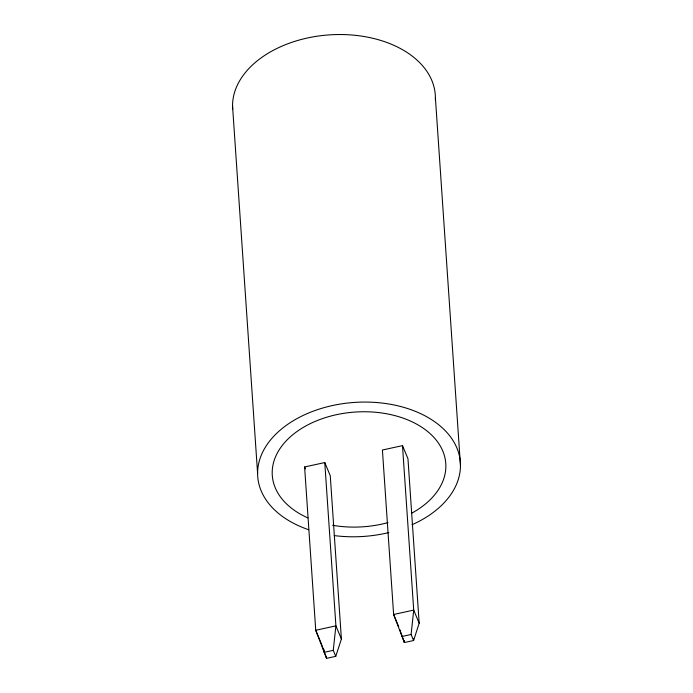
<?xml version="1.0" encoding="UTF-8"?>
<svg xmlns="http://www.w3.org/2000/svg" width="693" height="693" viewBox="0 0 693 693"><rect width="100%" height="100%" fill="white"/><g stroke="black" fill="none" stroke-linecap="round" stroke-linejoin="round"><path stroke-width="1.04" d="M335.75 656.34L333.255 650.346L335.906 625.857L324.774 462.56L304.608 466.969L315.739 630.266L326.568 658.35L335.75 656.34L341.398 639.024L330.258 475.719L324.774 462.56M413.47 638.444L413.608 640.514L411.096 634.493L413.712 610.091L402.494 445.625L382.415 450.017L393.624 614.483L404.383 642.532L413.608 640.514L419.178 623.198L407.96 458.731L402.494 445.625M333.255 650.346L324.064 652.356L323.856 649.246M401.879 636.512L411.096 634.493M419.178 623.198L413.712 610.091L393.624 614.483L398.7 626.645M304.608 466.969L305.388 468.849M341.398 639.024L335.906 625.857L315.739 630.266L321.231 643.433M321.587 644.429L326.568 658.35L326.429 656.28M399.8 629.582L404.383 642.532L404.244 640.462M435.395 97.739L460.455 465.289M232.545 106.02L257.605 473.57M308.654 529.721A101.559 67.16 -3.9 0 1 280.596 429.79A101.559 67.16 -3.9 0 1 435.481 422.306A101.559 67.16 -3.9 0 1 412.04 524.731M388.816 532.57A101.559 67.16 -3.9 0 1 334.173 535.576M232.675 109.104A101.559 67.16 -3.9 0 1 332.805 34.685A101.559 67.16 -3.9 0 1 435.36 99.801M307.874 517.914A86.954 57.51 -3.9 0 1 294.101 433.671A86.954 57.51 -3.9 0 1 422.695 427.832A86.954 57.51 -3.9 0 1 411.685 513.201M388.002 522.6A86.954 57.51 -3.9 0 1 332.536 525.277"/></g></svg>
